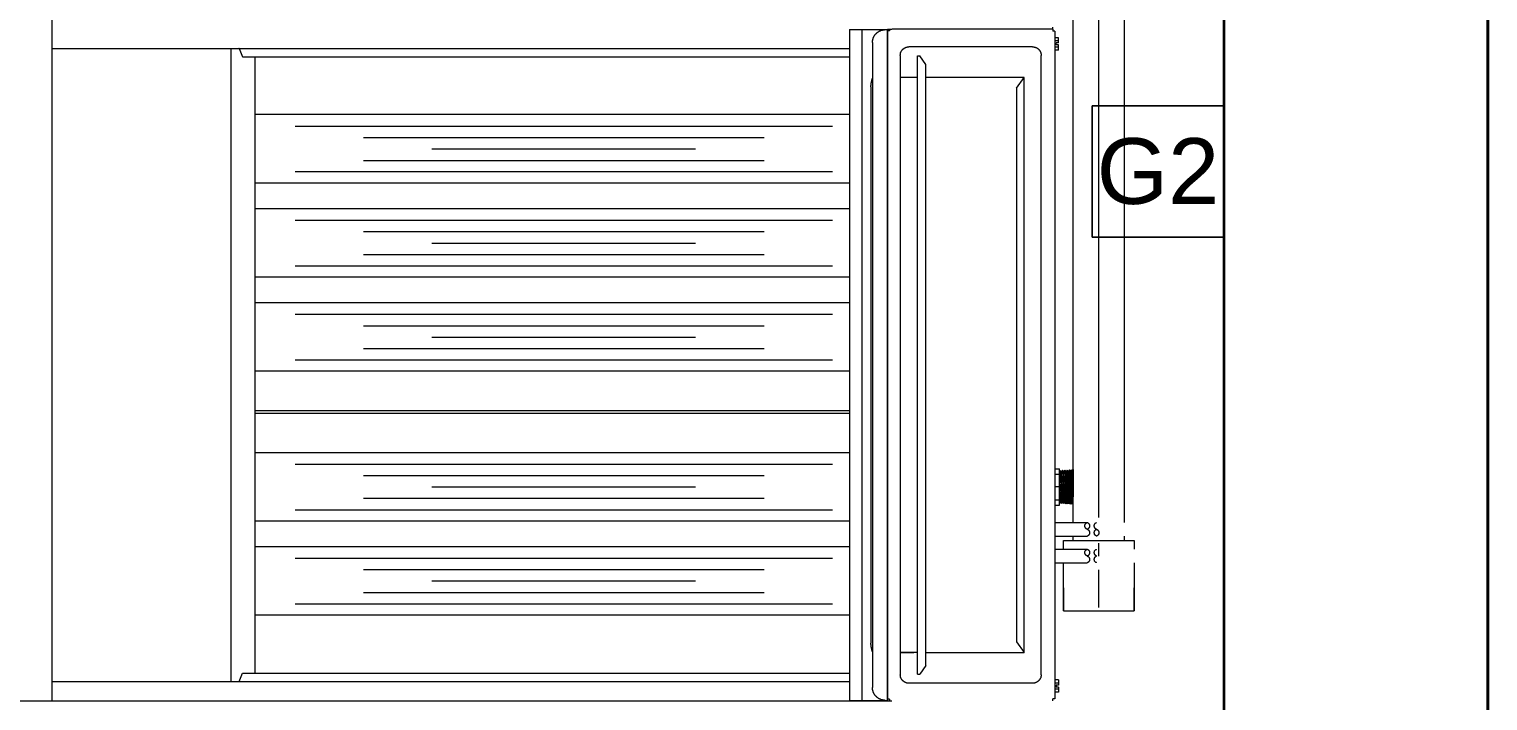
# Model space of a CAD drawing. Header units: millimetres. Extents: x -159872 to 386485, y -250577 to 158966.
# Drawn here: x 158740 to 159825, y 10336 to 10836 of the extents above; entities that cross this region are included whole.
import ezdxf

# ---------------------------------------------------------------- set-up
doc = ezdxf.new("R2010")
doc.units = ezdxf.units.MM
for name, color, linetype, lineweight in [('LDS-equipment-kitchen equipment', 3, 'Continuous', 13), ('LDS-struct-extg-walls', 1, 'Continuous', 40), ('LDS-struct-new-walls', 6, 'Continuous', 35)]:
    doc.layers.add(name, color=color, linetype=linetype, lineweight=lineweight)
doc.styles.add('Arial', font='Arial.ttf')

# ---------------------------------------------------------------- blocks, each defined once
blk = doc.blocks.new('Group-349')
at = {"layer": 'LDS-equipment-kitchen equipment'}
for points in [[(98083.7, 48292.3, 0), (98083.7, 46793.8, 0)], [(98881.3, 47977.3, 0), (98881.3, 46926.4, 0)], [(98862.3, 46930, 0), (98862.3, 47525.8, 0)], [(98843.2, 46926.4, 0), (98843.2, 47514.1, 0)], [(98676.9, 47292.9, 0), (98676.9, 46794.1, 0)], [(98676.9, 47292.9, 0), (98705.1, 47292.9, 0)], [(98686, 47292.9, 0), (98686, 46794.1, 0)], [(98694, 47283.3, 0), (98694, 47283.6, 0), (98694, 47283.8, 0), (98694, 47284, 0), (98694, 47284.3, 0), (98694, 47284.5, 0), (98694.1, 47284.7, 0), (98694.1, 47284.9, 0), (98694.2, 47285.2, 0), (98694.2, 47285.4, 0), (98694.3, 47285.6, 0), (98694.3, 47285.9, 0), (98694.4, 47286.1, 0), (98694.5, 47286.3, 0), (98694.5, 47286.5, 0), (98694.6, 47286.8, 0), (98694.7, 47287, 0), (98694.8, 47287.2, 0), (98694.9, 47287.4, 0), (98695, 47287.6, 0), (98695.1, 47287.8, 0), (98695.2, 47288, 0), (98695.3, 47288.2, 0), (98695.5, 47288.4, 0), (98695.6, 47288.6, 0), (98695.7, 47288.8, 0), (98695.8, 47289, 0), (98696, 47289.2, 0), (98696.1, 47289.4, 0), (98696.3, 47289.6, 0), (98696.4, 47289.7, 0), (98696.6, 47289.9, 0), (98696.8, 47290.1, 0), (98696.9, 47290.2, 0), (98697.1, 47290.4, 0), (98697.3, 47290.5, 0), (98697.5, 47290.7, 0), (98697.6, 47290.8, 0), (98697.8, 47291, 0), (98698, 47291.1, 0), (98698.2, 47291.3, 0), (98698.4, 47291.4, 0), (98698.6, 47291.5, 0), (98698.8, 47291.6, 0), (98699, 47291.7, 0), (98699.2, 47291.8, 0), (98699.4, 47291.9, 0), (98699.6, 47292, 0), (98699.9, 47292.1, 0), (98700.1, 47292.2, 0), (98700.3, 47292.3, 0), (98700.5, 47292.4, 0), (98700.7, 47292.5, 0), (98701, 47292.5, 0), (98701.2, 47292.6, 0), (98701.4, 47292.6, 0), (98701.7, 47292.7, 0), (98701.9, 47292.7, 0), (98702.1, 47292.8, 0), (98702.3, 47292.8, 0), (98702.6, 47292.8, 0), (98702.8, 47292.8, 0), (98703, 47292.9, 0), (98703.3, 47292.9, 0), (98703.5, 47292.9, 0)], [(98705.1, 47291.9, 0), (98705.1, 47293.3, 0)], [(98705.1, 47293.3, 0), (98708.4, 47293.3, 0)], [(98705.1, 47293.3, 0), (98708.4, 47293.3, 0)], [(98705.1, 47293.3, 0), (98708.4, 47293.3, 0)], [(98705.1, 47292.9, 0), (98705.1, 46794.1, 0)], [(98705.1, 46795.1, 0), (98705.1, 47291.9, 0)], [(98706.6, 47291.9, 0), (98705.1, 47291.9, 0)], [(98706.6, 47293.3, 0), (98706.6, 47291.9, 0)], [(98828.1, 47293.3, 0), (98708.5, 47293.3, 0)], [(98828.1, 47293.3, 0), (98708.5, 47293.3, 0)], [(98828.1, 47293.3, 0), (98708.5, 47293.3, 0)], [(98828.1, 47293.3, 0), (98708.5, 47293.3, 0)], [(98828.1, 47293.3, 0), (98708.5, 47293.3, 0)], [(98828.1, 47293.3, 0), (98828.1, 47294.8, 0)], [(98828.1, 47293.3, 0), (98828.1, 47291.7, 0)], [(98829.6, 47291.7, 0), (98828.1, 47291.7, 0)], [(98829.6, 47291.7, 0), (98829.6, 46795.3, 0)], [(98694, 47283.3, 0), (98694, 46803.7, 0)], [(98705.1, 47289.7, 0), (98705.1, 46797.3, 0)], [(98832.3, 47286.9, 0), (98829.6, 47286.9, 0)], [(98832.3, 47284.6, 0), (98829.6, 47284.6, 0)], [(98832.3, 47283.1, 0), (98830.6, 47283.1, 0)], [(98830.6, 47281.5, 0), (98830.6, 47283.1, 0)], [(98832.3, 47281.5, 0), (98830.6, 47281.5, 0)], [(98832.3, 47283.1, 0), (98832.3, 47286.9, 0)], [(98832.3, 47277.7, 0), (98832.3, 47281.5, 0)], [(98083.7, 47279, 0), (98676.9, 47279, 0)], [(98216.8, 47279, 0), (98216.8, 46808.1, 0)], [(98222.8, 47278.9, 0), (98222.7, 47279, 0)], [(98222.9, 47278.8, 0), (98222.8, 47278.9, 0), (98222.8, 47278.9, 0)], [(98222.9, 47278.8, 0), (98225.4, 47272.8, 0)], [(98225.5, 47272.7, 0), (98225.4, 47272.8, 0)], [(98225.7, 47272.6, 0), (98225.6, 47272.6, 0), (98225.5, 47272.7, 0)], [(98225.5, 47272.7, 0), (98225.5, 47272.7, 0)], [(98225.7, 47272.6, 0), (98676.9, 47272.6, 0)], [(98234.6, 47272.6, 0), (98234.6, 46814.4, 0)], [(98714.6, 47273.8, 0), (98714.6, 47273.9, 0), (98714.6, 47274.1, 0), (98714.6, 47274.2, 0), (98714.7, 47274.4, 0), (98714.7, 47274.5, 0), (98714.7, 47274.7, 0), (98714.7, 47274.8, 0), (98714.7, 47275, 0), (98714.8, 47275.2, 0), (98714.8, 47275.3, 0), (98714.9, 47275.5, 0), (98714.9, 47275.6, 0), (98714.9, 47275.8, 0), (98715, 47275.9, 0), (98715.1, 47276, 0), (98715.1, 47276.2, 0), (98715.2, 47276.3, 0), (98715.2, 47276.5, 0), (98715.3, 47276.6, 0), (98715.4, 47276.8, 0), (98715.5, 47276.9, 0), (98715.5, 47277, 0), (98715.6, 47277.2, 0), (98715.7, 47277.3, 0), (98715.8, 47277.4, 0), (98715.9, 47277.5, 0), (98716, 47277.7, 0), (98716.1, 47277.8, 0), (98716.2, 47277.9, 0), (98716.3, 47278, 0), (98716.4, 47278.1, 0), (98716.5, 47278.3, 0), (98716.6, 47278.4, 0), (98716.7, 47278.5, 0), (98716.8, 47278.6, 0), (98717, 47278.7, 0), (98717.1, 47278.8, 0), (98717.2, 47278.9, 0), (98717.3, 47279, 0), (98717.5, 47279, 0), (98717.6, 47279.1, 0), (98717.7, 47279.2, 0), (98717.9, 47279.3, 0), (98718, 47279.4, 0), (98718.1, 47279.4, 0), (98718.3, 47279.5, 0), (98718.4, 47279.6, 0), (98718.6, 47279.6, 0), (98718.7, 47279.7, 0), (98718.8, 47279.7, 0), (98719, 47279.8, 0), (98719.1, 47279.8, 0), (98719.3, 47279.9, 0), (98719.4, 47279.9, 0), (98719.6, 47280, 0), (98719.7, 47280, 0), (98719.9, 47280, 0), (98720.1, 47280.1, 0), (98720.2, 47280.1, 0), (98720.4, 47280.1, 0), (98720.5, 47280.1, 0), (98720.7, 47280.1, 0), (98720.8, 47280.1, 0), (98721, 47280.1, 0)], [(98714.6, 47273.8, 0), (98714.6, 46813.2, 0)], [(98813.1, 47280.1, 0), (98721, 47280.1, 0)], [(98727.4, 46813.6, 0), (98727.4, 47273.4, 0)], [(98727.4, 47273.4, 0), (98729.2, 47273.4, 0)], [(98733.7, 47267, 0), (98729.2, 47273.4, 0)], [(98813.1, 47280.1, 0), (98813.3, 47280.1, 0), (98813.4, 47280.1, 0), (98813.6, 47280.1, 0), (98813.8, 47280.1, 0), (98813.9, 47280.1, 0), (98814.1, 47280.1, 0), (98814.2, 47280, 0), (98814.4, 47280, 0), (98814.5, 47280, 0), (98814.7, 47279.9, 0), (98814.8, 47279.9, 0), (98815, 47279.8, 0), (98815.1, 47279.8, 0), (98815.3, 47279.7, 0), (98815.4, 47279.7, 0), (98815.6, 47279.6, 0), (98815.7, 47279.6, 0), (98815.9, 47279.5, 0), (98816, 47279.4, 0), (98816.1, 47279.4, 0), (98816.3, 47279.3, 0), (98816.4, 47279.2, 0), (98816.5, 47279.1, 0), (98816.7, 47279, 0), (98816.8, 47279, 0), (98816.9, 47278.9, 0), (98817, 47278.8, 0), (98817.2, 47278.7, 0), (98817.3, 47278.6, 0), (98817.4, 47278.5, 0), (98817.5, 47278.4, 0), (98817.6, 47278.3, 0), (98817.7, 47278.1, 0), (98817.8, 47278, 0), (98817.9, 47277.9, 0), (98818, 47277.8, 0), (98818.1, 47277.7, 0), (98818.2, 47277.5, 0), (98818.3, 47277.4, 0), (98818.4, 47277.3, 0), (98818.5, 47277.2, 0), (98818.6, 47277, 0), (98818.7, 47276.9, 0), (98818.7, 47276.8, 0), (98818.8, 47276.6, 0), (98818.9, 47276.5, 0), (98818.9, 47276.3, 0), (98819, 47276.2, 0), (98819.1, 47276, 0), (98819.1, 47275.9, 0), (98819.2, 47275.8, 0), (98819.2, 47275.6, 0), (98819.3, 47275.5, 0), (98819.3, 47275.3, 0), (98819.3, 47275.2, 0), (98819.4, 47275, 0), (98819.4, 47274.8, 0), (98819.4, 47274.7, 0), (98819.4, 47274.5, 0), (98819.5, 47274.4, 0), (98819.5, 47274.2, 0), (98819.5, 47274.1, 0), (98819.5, 47273.9, 0), (98819.5, 47273.8, 0)], [(98819.5, 46813.2, 0), (98819.5, 47273.8, 0)], [(98832.3, 47280, 0), (98829.6, 47280, 0)], [(98832.3, 47277.7, 0), (98829.6, 47277.7, 0)], [(98733.7, 46820, 0), (98733.7, 47267, 0)], [(98692.8, 47250.3, 0), (98692.8, 47250.4, 0), (98692.8, 47250.5, 0), (98692.8, 47250.6, 0), (98692.8, 47250.7, 0), (98692.8, 47250.8, 0), (98692.8, 47250.9, 0), (98692.8, 47251, 0), (98692.8, 47251.1, 0), (98692.8, 47251.2, 0), (98692.8, 47251.3, 0), (98692.9, 47251.4, 0), (98692.9, 47251.5, 0), (98692.9, 47251.6, 0), (98692.9, 47251.7, 0), (98692.9, 47251.8, 0), (98692.9, 47251.9, 0), (98692.9, 47252, 0), (98692.9, 47252.1, 0), (98693, 47252.2, 0), (98693, 47252.3, 0), (98693, 47252.4, 0), (98693, 47252.5, 0), (98693, 47252.6, 0), (98693, 47252.7, 0), (98693, 47252.8, 0), (98693.1, 47252.9, 0), (98693.1, 47253, 0), (98693.1, 47253.1, 0), (98693.1, 47253.2, 0), (98693.1, 47253.3, 0), (98693.1, 47253.4, 0), (98693.2, 47253.5, 0), (98693.2, 47253.6, 0), (98693.2, 47253.7, 0), (98693.2, 47253.8, 0), (98693.2, 47253.9, 0), (98693.3, 47254, 0), (98693.3, 47254.1, 0), (98693.3, 47254.2, 0), (98693.3, 47254.3, 0), (98693.4, 47254.4, 0), (98693.4, 47254.5, 0), (98693.4, 47254.6, 0), (98693.4, 47254.7, 0), (98693.4, 47254.8, 0), (98693.5, 47254.9, 0), (98693.5, 47255, 0), (98693.5, 47255.1, 0), (98693.5, 47255.2, 0), (98693.6, 47255.3, 0), (98693.6, 47255.4, 0), (98693.6, 47255.5, 0), (98693.6, 47255.6, 0), (98693.7, 47255.7, 0), (98693.7, 47255.8, 0), (98693.7, 47255.9, 0), (98693.8, 47256, 0), (98693.8, 47256.1, 0), (98693.8, 47256.2, 0), (98693.8, 47256.3, 0), (98693.9, 47256.4, 0), (98693.9, 47256.5, 0), (98693.9, 47256.6, 0), (98694, 47256.7, 0)], [(98692.8, 47250.3, 0), (98692.8, 46836.7, 0)], [(98727.4, 47257.4, 0), (98714.7, 47257.4, 0)], [(98806.8, 47257.4, 0), (98733.7, 47257.4, 0)], [(98801.2, 47249.5, 0), (98806.7, 47257.4, 0)], [(98801.2, 47249.5, 0), (98801.2, 46837.5, 0)], [(98806.8, 46829.6, 0), (98806.8, 47257.4, 0)], [(98676.9, 47229.7, 0), (98234.6, 47229.7, 0)], [(98264.5, 47221.2, 0), (98664.3, 47221.2, 0)], [(98315.4, 47212.7, 0), (98613.4, 47212.7, 0)], [(98315.4, 47195.7, 0), (98613.4, 47195.7, 0)], [(98366.3, 47204.2, 0), (98562.4, 47204.2, 0)], [(98264.5, 47187.3, 0), (98664.3, 47187.3, 0)], [(98676.9, 47178.8, 0), (98234.6, 47178.8, 0)], [(98676.9, 47159.7, 0), (98234.6, 47159.7, 0)], [(98264.5, 47151.2, 0), (98664.3, 47151.2, 0)], [(98315.4, 47142.7, 0), (98613.4, 47142.7, 0)], [(98366.3, 47134.2, 0), (98562.4, 47134.2, 0)], [(98315.4, 47125.7, 0), (98613.4, 47125.7, 0)], [(98676.9, 47108.8, 0), (98234.6, 47108.8, 0)], [(98264.5, 47117.3, 0), (98664.3, 47117.3, 0)], [(98676.9, 47089.7, 0), (98234.6, 47089.7, 0)], [(98264.5, 47081.2, 0), (98664.3, 47081.2, 0)], [(98315.4, 47072.7, 0), (98613.4, 47072.7, 0)], [(98366.3, 47064.2, 0), (98562.4, 47064.2, 0)], [(98315.4, 47055.7, 0), (98613.4, 47055.7, 0)], [(98264.5, 47047.3, 0), (98664.3, 47047.3, 0)], [(98676.9, 47038.8, 0), (98234.6, 47038.8, 0)], [(98676.9, 47009.3, 0), (98234.6, 47009.3, 0)], [(98234.6, 47007.8, 0), (98676.9, 47007.8, 0)], [(98676.9, 46978.3, 0), (98234.6, 46978.3, 0)], [(98264.5, 46969.8, 0), (98664.3, 46969.8, 0)], [(98829.6, 46966.3, 0), (98833.1, 46966.3, 0)], [(98833.1, 46939.3, 0), (98833.1, 46966.3, 0)], [(98843.2, 46965.7, 0), (98843.2, 46945.4, 0)], [(98315.4, 46961.4, 0), (98613.4, 46961.4, 0)], [(98829.6, 46962.4, 0), (98833.1, 46962.4, 0)], [(98833.6, 46965.1, 0), (98833.1, 46964.3, 0)], [(98833.8, 46941.7, 0), (98833.1, 46957.5, 0)], [(98834.6, 46964, 0), (98833.6, 46965.1, 0)], [(98833.6, 46965.1, 0), (98834.5, 46940.5, 0)], [(98835.3, 46965.2, 0), (98834.6, 46964, 0)], [(98835.5, 46941.6, 0), (98834.6, 46964, 0)], [(98836.3, 46964.1, 0), (98835.3, 46965.2, 0)], [(98835.3, 46965.2, 0), (98836.3, 46940.4, 0)], [(98837.1, 46965.3, 0), (98836.3, 46964.1, 0)], [(98837.2, 46941.5, 0), (98836.3, 46964.1, 0)], [(98838, 46964.2, 0), (98837.1, 46965.3, 0)], [(98837.1, 46965.3, 0), (98838, 46940.3, 0)], [(98838.8, 46965.4, 0), (98838, 46964.2, 0)], [(98838.9, 46941.4, 0), (98838, 46964.2, 0)], [(98839.7, 46964.3, 0), (98838.8, 46965.4, 0)], [(98839.7, 46940.2, 0), (98838.8, 46965.4, 0)], [(98840.5, 46965.5, 0), (98839.7, 46964.3, 0)], [(98840.6, 46941.3, 0), (98839.7, 46964.3, 0)], [(98841.4, 46964.4, 0), (98840.5, 46965.5, 0)], [(98841.4, 46940, 0), (98840.5, 46965.5, 0)], [(98841.4, 46964.4, 0), (98842.2, 46965.6, 0)], [(98842.3, 46941.2, 0), (98841.4, 46964.4, 0)], [(98842.2, 46965.6, 0), (98843.2, 46964.5, 0)], [(98843.1, 46940, 0), (98842.2, 46965.6, 0)], [(98315.4, 46944.4, 0), (98613.4, 46944.4, 0)], [(98366.3, 46952.9, 0), (98562.4, 46952.9, 0)], [(98833.1, 46952.8, 0), (98829.6, 46952.8, 0)], [(98264.5, 46935.9, 0), (98664.3, 46935.9, 0)], [(98829.6, 46943.3, 0), (98833.1, 46943.3, 0)], [(98829.6, 46939.3, 0), (98833.1, 46939.3, 0)], [(98833.8, 46941.7, 0), (98833.1, 46940.9, 0)], [(98834.5, 46940.5, 0), (98833.8, 46941.7, 0)], [(98835.5, 46941.6, 0), (98834.5, 46940.5, 0)], [(98836.3, 46940.4, 0), (98835.5, 46941.6, 0)], [(98837.2, 46941.5, 0), (98836.3, 46940.4, 0)], [(98838, 46940.3, 0), (98837.2, 46941.5, 0)], [(98838.9, 46941.4, 0), (98838, 46940.3, 0)], [(98839.7, 46940.2, 0), (98838.9, 46941.4, 0)], [(98840.6, 46941.3, 0), (98839.7, 46940.2, 0)], [(98841.4, 46940, 0), (98840.6, 46941.3, 0)], [(98842.3, 46941.2, 0), (98841.4, 46940, 0)], [(98842.3, 46941.2, 0), (98843.1, 46939.9, 0)], [(98843.1, 46939.9, 0), (98843.2, 46940, 0)], [(98676.9, 46927.4, 0), (98234.6, 46927.4, 0)], [(98829.6, 46926.4, 0), (98853.7, 46926.4, 0)], [(98853.7, 46921.3, 0), (98853.6, 46921.4, 0), (98853.5, 46921.4, 0), (98853.4, 46921.4, 0), (98853.3, 46921.5, 0), (98853.2, 46921.5, 0), (98853.2, 46921.6, 0), (98853.1, 46921.7, 0), (98853, 46921.7, 0), (98852.9, 46921.8, 0), (98852.8, 46921.8, 0), (98852.8, 46921.9, 0), (98852.7, 46922, 0), (98852.6, 46922.1, 0), (98852.6, 46922.1, 0), (98852.5, 46922.2, 0), (98852.4, 46922.3, 0), (98852.4, 46922.4, 0), (98852.3, 46922.5, 0), (98852.3, 46922.6, 0), (98852.2, 46922.7, 0), (98852.2, 46922.8, 0), (98852.1, 46922.9, 0), (98852.1, 46923, 0), (98852.1, 46923, 0), (98852, 46923.1, 0), (98852, 46923.2, 0), (98852, 46923.3, 0), (98852, 46923.4, 0), (98852, 46923.6, 0), (98852, 46923.7, 0), (98851.9, 46923.8, 0), (98851.9, 46923.9, 0), (98851.9, 46924, 0), (98852, 46924.1, 0), (98852, 46924.2, 0), (98852, 46924.3, 0), (98852, 46924.4, 0), (98852, 46924.5, 0), (98852, 46924.6, 0), (98852.1, 46924.7, 0), (98852.1, 46924.8, 0), (98852.1, 46924.9, 0), (98852.2, 46925, 0), (98852.2, 46925.1, 0), (98852.3, 46925.1, 0), (98852.3, 46925.2, 0), (98852.4, 46925.3, 0), (98852.4, 46925.4, 0), (98852.5, 46925.5, 0), (98852.6, 46925.6, 0), (98852.6, 46925.7, 0), (98852.7, 46925.7, 0), (98852.8, 46925.8, 0), (98852.8, 46925.9, 0), (98852.9, 46925.9, 0), (98853, 46926, 0), (98853.1, 46926.1, 0), (98853.2, 46926.1, 0), (98853.2, 46926.2, 0), (98853.3, 46926.2, 0), (98853.4, 46926.3, 0), (98853.5, 46926.3, 0), (98853.6, 46926.4, 0), (98853.7, 46926.4, 0)], [(98853.7, 46926.4, 0), (98853.8, 46926.4, 0), (98853.9, 46926.3, 0), (98854, 46926.3, 0), (98854.1, 46926.2, 0), (98854.2, 46926.2, 0), (98854.3, 46926.1, 0), (98854.3, 46926.1, 0), (98854.4, 46926, 0), (98854.5, 46925.9, 0), (98854.6, 46925.9, 0), (98854.7, 46925.8, 0), (98854.7, 46925.7, 0), (98854.8, 46925.7, 0), (98854.9, 46925.6, 0), (98854.9, 46925.5, 0), (98855, 46925.4, 0), (98855, 46925.3, 0), (98855.1, 46925.2, 0), (98855.1, 46925.1, 0), (98855.2, 46925.1, 0), (98855.2, 46925, 0), (98855.3, 46924.9, 0), (98855.3, 46924.8, 0), (98855.3, 46924.7, 0), (98855.4, 46924.6, 0), (98855.4, 46924.5, 0), (98855.4, 46924.4, 0), (98855.4, 46924.3, 0), (98855.5, 46924.2, 0), (98855.5, 46924.1, 0), (98855.5, 46924, 0), (98855.5, 46923.9, 0), (98855.5, 46923.8, 0), (98855.5, 46923.7, 0), (98855.5, 46923.6, 0), (98855.4, 46923.4, 0), (98855.4, 46923.3, 0), (98855.4, 46923.2, 0), (98855.4, 46923.1, 0), (98855.3, 46923, 0), (98855.3, 46923, 0), (98855.3, 46922.9, 0), (98855.2, 46922.8, 0), (98855.2, 46922.7, 0), (98855.1, 46922.6, 0), (98855.1, 46922.5, 0), (98855, 46922.4, 0), (98855, 46922.3, 0), (98854.9, 46922.2, 0), (98854.9, 46922.1, 0), (98854.8, 46922.1, 0), (98854.7, 46922, 0), (98854.7, 46921.9, 0), (98854.6, 46921.8, 0), (98854.5, 46921.8, 0), (98854.4, 46921.7, 0), (98854.3, 46921.7, 0), (98854.3, 46921.6, 0), (98854.2, 46921.5, 0), (98854.1, 46921.5, 0), (98854, 46921.4, 0), (98853.9, 46921.4, 0), (98853.8, 46921.4, 0), (98853.7, 46921.3, 0)], [(98860.7, 46921.3, 0), (98860.6, 46921.4, 0), (98860.5, 46921.4, 0), (98860.4, 46921.4, 0), (98860.3, 46921.5, 0), (98860.2, 46921.5, 0), (98860.1, 46921.6, 0), (98860, 46921.7, 0), (98859.9, 46921.7, 0), (98859.9, 46921.8, 0), (98859.8, 46921.8, 0), (98859.7, 46921.9, 0), (98859.6, 46922, 0), (98859.6, 46922.1, 0), (98859.5, 46922.1, 0), (98859.4, 46922.2, 0), (98859.4, 46922.3, 0), (98859.3, 46922.4, 0), (98859.3, 46922.5, 0), (98859.2, 46922.6, 0), (98859.2, 46922.7, 0), (98859.1, 46922.8, 0), (98859.1, 46922.8, 0), (98859.1, 46922.9, 0), (98859, 46923, 0), (98859, 46923.1, 0), (98859, 46923.2, 0), (98859, 46923.3, 0), (98858.9, 46923.4, 0), (98858.9, 46923.5, 0), (98858.9, 46923.6, 0), (98858.9, 46923.7, 0), (98858.9, 46923.8, 0), (98858.9, 46924, 0), (98858.9, 46924.1, 0), (98858.9, 46924.2, 0), (98858.9, 46924.3, 0), (98859, 46924.4, 0), (98859, 46924.5, 0), (98859, 46924.6, 0), (98859, 46924.7, 0), (98859.1, 46924.8, 0), (98859.1, 46924.8, 0), (98859.1, 46924.9, 0), (98859.2, 46925, 0), (98859.2, 46925.1, 0), (98859.3, 46925.2, 0), (98859.3, 46925.3, 0), (98859.4, 46925.4, 0), (98859.4, 46925.5, 0), (98859.5, 46925.6, 0), (98859.6, 46925.6, 0), (98859.6, 46925.7, 0), (98859.7, 46925.8, 0), (98859.8, 46925.9, 0), (98859.9, 46925.9, 0), (98859.9, 46926, 0), (98860, 46926, 0), (98860.1, 46926.1, 0), (98860.2, 46926.2, 0), (98860.3, 46926.2, 0), (98860.4, 46926.3, 0), (98860.5, 46926.3, 0), (98860.6, 46926.3, 0), (98860.7, 46926.4, 0)], [(98829.6, 46916.2, 0), (98853.7, 46916.2, 0)], [(98836, 46913.1, 0), (98888.5, 46913.1, 0)], [(98836, 46906.5, 0), (98836, 46913.1, 0)], [(98843.2, 46913.1, 0), (98843.2, 46916.2, 0)], [(98853.7, 46921.3, 0), (98853.8, 46921.3, 0), (98853.9, 46921.2, 0), (98854, 46921.2, 0), (98854.1, 46921.1, 0), (98854.2, 46921.1, 0), (98854.3, 46921, 0), (98854.3, 46921, 0), (98854.4, 46920.9, 0), (98854.5, 46920.8, 0), (98854.6, 46920.8, 0), (98854.7, 46920.7, 0), (98854.7, 46920.6, 0), (98854.8, 46920.6, 0), (98854.9, 46920.5, 0), (98854.9, 46920.4, 0), (98855, 46920.3, 0), (98855, 46920.2, 0), (98855.1, 46920.1, 0), (98855.1, 46920.1, 0), (98855.2, 46920, 0), (98855.2, 46919.9, 0), (98855.3, 46919.8, 0), (98855.3, 46919.7, 0), (98855.3, 46919.6, 0), (98855.4, 46919.5, 0), (98855.4, 46919.4, 0), (98855.4, 46919.3, 0), (98855.4, 46919.2, 0), (98855.5, 46919.1, 0), (98855.5, 46919, 0), (98855.5, 46918.9, 0), (98855.5, 46918.8, 0), (98855.5, 46918.7, 0), (98855.5, 46918.6, 0), (98855.5, 46918.5, 0), (98855.4, 46918.4, 0), (98855.4, 46918.3, 0), (98855.4, 46918.2, 0), (98855.4, 46918.1, 0), (98855.3, 46918, 0), (98855.3, 46917.9, 0), (98855.3, 46917.8, 0), (98855.2, 46917.7, 0), (98855.2, 46917.6, 0), (98855.1, 46917.5, 0), (98855.1, 46917.4, 0), (98855, 46917.3, 0), (98855, 46917.2, 0), (98854.9, 46917.1, 0), (98854.9, 46917.1, 0), (98854.8, 46917, 0), (98854.7, 46916.9, 0), (98854.7, 46916.8, 0), (98854.6, 46916.8, 0), (98854.5, 46916.7, 0), (98854.4, 46916.6, 0), (98854.3, 46916.6, 0), (98854.3, 46916.5, 0), (98854.2, 46916.4, 0), (98854.1, 46916.4, 0), (98854, 46916.3, 0), (98853.9, 46916.3, 0), (98853.8, 46916.3, 0), (98853.7, 46916.2, 0)], [(98860.7, 46916.2, 0), (98860.6, 46916.3, 0), (98860.5, 46916.3, 0), (98860.4, 46916.4, 0), (98860.3, 46916.4, 0), (98860.2, 46916.5, 0), (98860.1, 46916.5, 0), (98860, 46916.6, 0), (98859.9, 46916.6, 0), (98859.9, 46916.7, 0), (98859.8, 46916.8, 0), (98859.7, 46916.8, 0), (98859.6, 46916.9, 0), (98859.6, 46917, 0), (98859.5, 46917.1, 0), (98859.4, 46917.2, 0), (98859.4, 46917.2, 0), (98859.3, 46917.3, 0), (98859.3, 46917.4, 0), (98859.2, 46917.5, 0), (98859.2, 46917.6, 0), (98859.1, 46917.7, 0), (98859.1, 46917.8, 0), (98859.1, 46917.9, 0), (98859, 46918, 0), (98859, 46918.1, 0), (98859, 46918.2, 0), (98859, 46918.3, 0), (98858.9, 46918.4, 0), (98858.9, 46918.5, 0), (98858.9, 46918.6, 0), (98858.9, 46918.7, 0), (98858.9, 46918.8, 0), (98858.9, 46918.9, 0), (98858.9, 46919, 0), (98858.9, 46919.1, 0), (98858.9, 46919.2, 0), (98859, 46919.3, 0), (98859, 46919.4, 0), (98859, 46919.5, 0), (98859, 46919.6, 0), (98859.1, 46919.7, 0), (98859.1, 46919.8, 0), (98859.1, 46919.9, 0), (98859.2, 46920, 0), (98859.2, 46920.1, 0), (98859.3, 46920.1, 0), (98859.3, 46920.2, 0), (98859.4, 46920.3, 0), (98859.4, 46920.4, 0), (98859.5, 46920.5, 0), (98859.6, 46920.6, 0), (98859.6, 46920.6, 0), (98859.7, 46920.7, 0), (98859.8, 46920.8, 0), (98859.9, 46920.8, 0), (98859.9, 46920.9, 0), (98860, 46921, 0), (98860.1, 46921, 0), (98860.2, 46921.1, 0), (98860.3, 46921.1, 0), (98860.4, 46921.2, 0), (98860.5, 46921.2, 0), (98860.6, 46921.3, 0), (98860.7, 46921.3, 0)], [(98860.7, 46921.3, 0), (98860.8, 46921.3, 0), (98860.8, 46921.2, 0), (98860.9, 46921.2, 0), (98861, 46921.1, 0), (98861.1, 46921.1, 0), (98861.2, 46921, 0), (98861.3, 46921, 0), (98861.4, 46920.9, 0), (98861.4, 46920.8, 0), (98861.5, 46920.8, 0), (98861.6, 46920.7, 0), (98861.7, 46920.6, 0), (98861.7, 46920.6, 0), (98861.8, 46920.5, 0), (98861.9, 46920.4, 0), (98861.9, 46920.3, 0), (98862, 46920.2, 0), (98862, 46920.1, 0), (98862.1, 46920.1, 0), (98862.1, 46920, 0), (98862.2, 46919.9, 0), (98862.2, 46919.8, 0), (98862.3, 46919.7, 0), (98862.3, 46919.6, 0), (98862.3, 46919.5, 0), (98862.3, 46919.4, 0), (98862.4, 46919.3, 0), (98862.4, 46919.2, 0), (98862.4, 46919.1, 0), (98862.4, 46919, 0), (98862.4, 46918.9, 0), (98862.4, 46918.8, 0), (98862.4, 46918.7, 0), (98862.4, 46918.6, 0), (98862.4, 46918.5, 0), (98862.4, 46918.4, 0), (98862.4, 46918.3, 0), (98862.3, 46918.2, 0), (98862.3, 46918.1, 0), (98862.3, 46918, 0), (98862.3, 46917.9, 0), (98862.2, 46917.8, 0), (98862.2, 46917.7, 0), (98862.1, 46917.6, 0), (98862.1, 46917.5, 0), (98862, 46917.4, 0), (98862, 46917.3, 0), (98861.9, 46917.2, 0), (98861.9, 46917.2, 0), (98861.8, 46917.1, 0), (98861.7, 46917, 0), (98861.7, 46916.9, 0), (98861.6, 46916.8, 0), (98861.5, 46916.8, 0), (98861.4, 46916.7, 0), (98861.4, 46916.6, 0), (98861.3, 46916.6, 0), (98861.2, 46916.5, 0), (98861.1, 46916.5, 0), (98861, 46916.4, 0), (98860.9, 46916.4, 0), (98860.8, 46916.3, 0), (98860.8, 46916.3, 0), (98860.7, 46916.2, 0)], [(98881.3, 46916.2, 0), (98881.3, 46913.1, 0)], [(98888.5, 46913.1, 0), (98888.5, 46906.5, 0)], [(98676.9, 46908.3, 0), (98234.6, 46908.3, 0)], [(98829.6, 46906.5, 0), (98853.7, 46906.5, 0)], [(98853.7, 46901.4, 0), (98853.6, 46901.5, 0), (98853.5, 46901.5, 0), (98853.4, 46901.6, 0), (98853.3, 46901.6, 0), (98853.2, 46901.7, 0), (98853.2, 46901.7, 0), (98853.1, 46901.8, 0), (98853, 46901.8, 0), (98852.9, 46901.9, 0), (98852.8, 46902, 0), (98852.8, 46902, 0), (98852.7, 46902.1, 0), (98852.6, 46902.2, 0), (98852.6, 46902.3, 0), (98852.5, 46902.4, 0), (98852.4, 46902.4, 0), (98852.4, 46902.5, 0), (98852.3, 46902.6, 0), (98852.3, 46902.7, 0), (98852.2, 46902.8, 0), (98852.2, 46902.9, 0), (98852.1, 46903, 0), (98852.1, 46903.1, 0), (98852.1, 46903.2, 0), (98852, 46903.3, 0), (98852, 46903.4, 0), (98852, 46903.5, 0), (98852, 46903.6, 0), (98852, 46903.7, 0), (98852, 46903.8, 0), (98851.9, 46903.9, 0), (98851.9, 46904, 0), (98851.9, 46904.1, 0), (98852, 46904.2, 0), (98852, 46904.3, 0), (98852, 46904.4, 0), (98852, 46904.5, 0), (98852, 46904.6, 0), (98852, 46904.7, 0), (98852.1, 46904.8, 0), (98852.1, 46904.9, 0), (98852.1, 46905, 0), (98852.2, 46905.1, 0), (98852.2, 46905.2, 0), (98852.3, 46905.3, 0), (98852.3, 46905.4, 0), (98852.4, 46905.5, 0), (98852.4, 46905.5, 0), (98852.5, 46905.6, 0), (98852.6, 46905.7, 0), (98852.6, 46905.8, 0), (98852.7, 46905.9, 0), (98852.8, 46905.9, 0), (98852.8, 46906, 0), (98852.9, 46906.1, 0), (98853, 46906.1, 0), (98853.1, 46906.2, 0), (98853.2, 46906.3, 0), (98853.2, 46906.3, 0), (98853.3, 46906.4, 0), (98853.4, 46906.4, 0), (98853.5, 46906.5, 0), (98853.6, 46906.5, 0), (98853.7, 46906.5, 0)], [(98853.7, 46906.5, 0), (98853.8, 46906.5, 0), (98853.9, 46906.5, 0), (98854, 46906.4, 0), (98854.1, 46906.4, 0), (98854.2, 46906.3, 0), (98854.3, 46906.3, 0), (98854.3, 46906.2, 0), (98854.4, 46906.1, 0), (98854.5, 46906.1, 0), (98854.6, 46906, 0), (98854.7, 46905.9, 0), (98854.7, 46905.9, 0), (98854.8, 46905.8, 0), (98854.9, 46905.7, 0), (98854.9, 46905.6, 0), (98855, 46905.5, 0), (98855, 46905.5, 0), (98855.1, 46905.4, 0), (98855.1, 46905.3, 0), (98855.2, 46905.2, 0), (98855.2, 46905.1, 0), (98855.3, 46905, 0), (98855.3, 46904.9, 0), (98855.3, 46904.8, 0), (98855.4, 46904.7, 0), (98855.4, 46904.6, 0), (98855.4, 46904.5, 0), (98855.4, 46904.4, 0), (98855.5, 46904.3, 0), (98855.5, 46904.2, 0), (98855.5, 46904.1, 0), (98855.5, 46904, 0), (98855.5, 46903.9, 0), (98855.5, 46903.8, 0), (98855.5, 46903.7, 0), (98855.4, 46903.6, 0), (98855.4, 46903.5, 0), (98855.4, 46903.4, 0), (98855.4, 46903.3, 0), (98855.3, 46903.2, 0), (98855.3, 46903.1, 0), (98855.3, 46903, 0), (98855.2, 46902.9, 0), (98855.2, 46902.8, 0), (98855.1, 46902.7, 0), (98855.1, 46902.6, 0), (98855, 46902.5, 0), (98855, 46902.4, 0), (98854.9, 46902.4, 0), (98854.9, 46902.3, 0), (98854.8, 46902.2, 0), (98854.7, 46902.1, 0), (98854.7, 46902, 0), (98854.6, 46902, 0), (98854.5, 46901.9, 0), (98854.4, 46901.8, 0), (98854.3, 46901.8, 0), (98854.3, 46901.7, 0), (98854.2, 46901.7, 0), (98854.1, 46901.6, 0), (98854, 46901.6, 0), (98853.9, 46901.5, 0), (98853.8, 46901.5, 0), (98853.7, 46901.4, 0)], [(98853.7, 46901.4, 0), (98853.8, 46901.4, 0), (98853.9, 46901.4, 0), (98854, 46901.3, 0), (98854.1, 46901.3, 0), (98854.2, 46901.2, 0), (98854.3, 46901.2, 0), (98854.3, 46901.1, 0), (98854.4, 46901, 0), (98854.5, 46901, 0), (98854.6, 46900.9, 0), (98854.7, 46900.8, 0), (98854.7, 46900.8, 0), (98854.8, 46900.7, 0), (98854.9, 46900.6, 0), (98854.9, 46900.5, 0), (98855, 46900.4, 0), (98855, 46900.4, 0), (98855.1, 46900.3, 0), (98855.1, 46900.2, 0), (98855.2, 46900.1, 0), (98855.2, 46900, 0), (98855.3, 46899.9, 0), (98855.3, 46899.8, 0), (98855.3, 46899.7, 0), (98855.4, 46899.6, 0), (98855.4, 46899.5, 0), (98855.4, 46899.4, 0), (98855.4, 46899.3, 0), (98855.5, 46899.2, 0), (98855.5, 46899.1, 0), (98855.5, 46899, 0), (98855.5, 46898.9, 0), (98855.5, 46898.8, 0), (98855.5, 46898.7, 0), (98855.5, 46898.6, 0), (98855.4, 46898.5, 0), (98855.4, 46898.4, 0), (98855.4, 46898.3, 0), (98855.4, 46898.2, 0), (98855.3, 46898.1, 0), (98855.3, 46898, 0), (98855.3, 46897.9, 0), (98855.2, 46897.8, 0), (98855.2, 46897.7, 0), (98855.1, 46897.6, 0), (98855.1, 46897.5, 0), (98855, 46897.4, 0), (98855, 46897.4, 0), (98854.9, 46897.3, 0), (98854.9, 46897.2, 0), (98854.8, 46897.1, 0), (98854.7, 46897, 0), (98854.7, 46897, 0), (98854.6, 46896.9, 0), (98854.5, 46896.8, 0), (98854.4, 46896.8, 0), (98854.3, 46896.7, 0), (98854.3, 46896.6, 0), (98854.2, 46896.6, 0), (98854.1, 46896.5, 0), (98854, 46896.5, 0), (98853.9, 46896.4, 0), (98853.8, 46896.4, 0), (98853.7, 46896.4, 0)], [(98860.7, 46901.4, 0), (98860.6, 46901.5, 0), (98860.5, 46901.5, 0), (98860.4, 46901.6, 0), (98860.3, 46901.6, 0), (98860.2, 46901.7, 0), (98860.1, 46901.7, 0), (98860, 46901.8, 0), (98859.9, 46901.8, 0), (98859.9, 46901.9, 0), (98859.8, 46902, 0), (98859.7, 46902, 0), (98859.6, 46902.1, 0), (98859.6, 46902.2, 0), (98859.5, 46902.3, 0), (98859.4, 46902.4, 0), (98859.4, 46902.4, 0), (98859.3, 46902.5, 0), (98859.3, 46902.6, 0), (98859.2, 46902.7, 0), (98859.2, 46902.8, 0), (98859.1, 46902.9, 0), (98859.1, 46903, 0), (98859.1, 46903.1, 0), (98859, 46903.2, 0), (98859, 46903.3, 0), (98859, 46903.4, 0), (98859, 46903.5, 0), (98858.9, 46903.6, 0), (98858.9, 46903.7, 0), (98858.9, 46903.8, 0), (98858.9, 46903.9, 0), (98858.9, 46904, 0), (98858.9, 46904.1, 0), (98858.9, 46904.2, 0), (98858.9, 46904.3, 0), (98858.9, 46904.4, 0), (98859, 46904.5, 0), (98859, 46904.6, 0), (98859, 46904.7, 0), (98859, 46904.8, 0), (98859.1, 46904.9, 0), (98859.1, 46905, 0), (98859.1, 46905.1, 0), (98859.2, 46905.2, 0), (98859.2, 46905.3, 0), (98859.3, 46905.3, 0), (98859.3, 46905.4, 0), (98859.4, 46905.5, 0), (98859.4, 46905.6, 0), (98859.5, 46905.7, 0), (98859.6, 46905.8, 0), (98859.6, 46905.8, 0), (98859.7, 46905.9, 0), (98859.8, 46906, 0), (98859.9, 46906.1, 0), (98859.9, 46906.1, 0), (98860, 46906.2, 0), (98860.1, 46906.2, 0), (98860.2, 46906.3, 0), (98860.3, 46906.3, 0), (98860.4, 46906.4, 0), (98860.5, 46906.4, 0), (98860.6, 46906.5, 0), (98860.7, 46906.5, 0)], [(98860.7, 46896.4, 0), (98860.6, 46896.4, 0), (98860.5, 46896.5, 0), (98860.4, 46896.5, 0), (98860.3, 46896.5, 0), (98860.2, 46896.6, 0), (98860.1, 46896.7, 0), (98860, 46896.7, 0), (98859.9, 46896.8, 0), (98859.9, 46896.8, 0), (98859.8, 46896.9, 0), (98859.7, 46897, 0), (98859.6, 46897.1, 0), (98859.6, 46897.1, 0), (98859.5, 46897.2, 0), (98859.4, 46897.3, 0), (98859.4, 46897.4, 0), (98859.3, 46897.5, 0), (98859.3, 46897.5, 0), (98859.2, 46897.6, 0), (98859.2, 46897.7, 0), (98859.1, 46897.8, 0), (98859.1, 46897.9, 0), (98859.1, 46898, 0), (98859, 46898.1, 0), (98859, 46898.2, 0), (98859, 46898.3, 0), (98859, 46898.4, 0), (98858.9, 46898.5, 0), (98858.9, 46898.6, 0), (98858.9, 46898.7, 0), (98858.9, 46898.8, 0), (98858.9, 46898.9, 0), (98858.9, 46899, 0), (98858.9, 46899.1, 0), (98858.9, 46899.2, 0), (98858.9, 46899.3, 0), (98859, 46899.4, 0), (98859, 46899.5, 0), (98859, 46899.6, 0), (98859, 46899.7, 0), (98859.1, 46899.8, 0), (98859.1, 46899.9, 0), (98859.1, 46900, 0), (98859.2, 46900.1, 0), (98859.2, 46900.2, 0), (98859.3, 46900.3, 0), (98859.3, 46900.4, 0), (98859.4, 46900.5, 0), (98859.4, 46900.5, 0), (98859.5, 46900.6, 0), (98859.6, 46900.7, 0), (98859.6, 46900.8, 0), (98859.7, 46900.8, 0), (98859.8, 46900.9, 0), (98859.9, 46901, 0), (98859.9, 46901, 0), (98860, 46901.1, 0), (98860.1, 46901.2, 0), (98860.2, 46901.2, 0), (98860.3, 46901.3, 0), (98860.4, 46901.3, 0), (98860.5, 46901.4, 0), (98860.6, 46901.4, 0), (98860.7, 46901.4, 0)], [(98862.3, 46901.4, 0), (98862.3, 46911.1, 0)], [(98264.5, 46899.8, 0), (98664.3, 46899.8, 0)], [(98315.4, 46891.4, 0), (98613.4, 46891.4, 0)], [(98829.6, 46896.4, 0), (98853.7, 46896.4, 0)], [(98836, 46877.8, 0), (98836, 46896.4, 0)], [(98862.3, 46863.2, 0), (98862.3, 46891.2, 0)], [(98888.5, 46896.4, 0), (98888.5, 46877.8, 0)], [(98366.3, 46882.9, 0), (98562.4, 46882.9, 0)], [(98315.4, 46874.4, 0), (98613.4, 46874.4, 0)], [(98836, 46860.6, 0), (98836, 46877.8, 0)], [(98836, 46877.8, 0), (98836, 46860.6, 0)], [(98888.5, 46877.8, 0), (98888.5, 46860.6, 0)], [(98888.5, 46860.6, 0), (98888.5, 46877.8, 0)], [(98676.9, 46857.4, 0), (98234.6, 46857.4, 0)], [(98264.5, 46865.9, 0), (98664.3, 46865.9, 0)], [(98836, 46860.6, 0), (98888.5, 46860.6, 0)], [(98694, 46830.3, 0), (98693.9, 46830.4, 0), (98693.9, 46830.5, 0), (98693.9, 46830.6, 0), (98693.8, 46830.7, 0), (98693.8, 46830.8, 0), (98693.8, 46830.9, 0), (98693.8, 46831, 0), (98693.7, 46831.1, 0), (98693.7, 46831.2, 0), (98693.7, 46831.3, 0), (98693.6, 46831.4, 0), (98693.6, 46831.5, 0), (98693.6, 46831.6, 0), (98693.6, 46831.7, 0), (98693.5, 46831.8, 0), (98693.5, 46831.9, 0), (98693.5, 46832, 0), (98693.5, 46832.1, 0), (98693.4, 46832.2, 0), (98693.4, 46832.3, 0), (98693.4, 46832.4, 0), (98693.4, 46832.5, 0), (98693.4, 46832.6, 0), (98693.3, 46832.7, 0), (98693.3, 46832.8, 0), (98693.3, 46832.9, 0), (98693.3, 46833, 0), (98693.2, 46833.1, 0), (98693.2, 46833.2, 0), (98693.2, 46833.3, 0), (98693.2, 46833.4, 0), (98693.2, 46833.5, 0), (98693.1, 46833.6, 0), (98693.1, 46833.7, 0), (98693.1, 46833.8, 0), (98693.1, 46833.9, 0), (98693.1, 46834, 0), (98693.1, 46834.1, 0), (98693, 46834.2, 0), (98693, 46834.3, 0), (98693, 46834.4, 0), (98693, 46834.5, 0), (98693, 46834.6, 0), (98693, 46834.7, 0), (98693, 46834.8, 0), (98692.9, 46834.9, 0), (98692.9, 46835, 0), (98692.9, 46835.1, 0), (98692.9, 46835.2, 0), (98692.9, 46835.3, 0), (98692.9, 46835.4, 0), (98692.9, 46835.5, 0), (98692.9, 46835.6, 0), (98692.8, 46835.7, 0), (98692.8, 46835.8, 0), (98692.8, 46835.9, 0), (98692.8, 46836, 0), (98692.8, 46836.1, 0), (98692.8, 46836.2, 0), (98692.8, 46836.3, 0), (98692.8, 46836.4, 0), (98692.8, 46836.5, 0), (98692.8, 46836.6, 0), (98692.8, 46836.7, 0)], [(98801.2, 46837.5, 0), (98806.7, 46829.6, 0)], [(98727.4, 46829.6, 0), (98714.7, 46829.6, 0)], [(98724.7, 46829.5, 0), (98714.7, 46829.5, 0)], [(98733.7, 46829.6, 0), (98806.8, 46829.6, 0)], [(98222.9, 46808.2, 0), (98225.4, 46814.2, 0)], [(98225.4, 46814.2, 0), (98225.5, 46814.3, 0), (98225.5, 46814.4, 0)], [(98225.5, 46814.4, 0), (98225.6, 46814.4, 0)], [(98225.6, 46814.4, 0), (98676.9, 46814.4, 0)], [(98225.6, 46814.4, 0), (98225.7, 46814.4, 0)], [(98733.7, 46820, 0), (98729.2, 46813.6, 0)], [(98083.7, 46808, 0), (98676.9, 46808, 0)], [(98222.7, 46808.1, 0), (98222.8, 46808.1, 0), (98222.8, 46808.1, 0), (98222.9, 46808.2, 0)], [(98703.5, 46794.1, 0), (98703.3, 46794.1, 0), (98703, 46794.1, 0), (98702.8, 46794.2, 0), (98702.6, 46794.2, 0), (98702.3, 46794.2, 0), (98702.1, 46794.2, 0), (98701.9, 46794.3, 0), (98701.7, 46794.3, 0), (98701.4, 46794.4, 0), (98701.2, 46794.4, 0), (98701, 46794.5, 0), (98700.7, 46794.5, 0), (98700.5, 46794.6, 0), (98700.3, 46794.7, 0), (98700.1, 46794.8, 0), (98699.9, 46794.9, 0), (98699.6, 46795, 0), (98699.4, 46795, 0), (98699.2, 46795.2, 0), (98699, 46795.3, 0), (98698.8, 46795.4, 0), (98698.6, 46795.5, 0), (98698.4, 46795.6, 0), (98698.2, 46795.7, 0), (98698, 46795.9, 0), (98697.8, 46796, 0), (98697.6, 46796.2, 0), (98697.5, 46796.3, 0), (98697.3, 46796.5, 0), (98697.1, 46796.6, 0), (98696.9, 46796.8, 0), (98696.8, 46796.9, 0), (98696.6, 46797.1, 0), (98696.4, 46797.3, 0), (98696.3, 46797.4, 0), (98696.1, 46797.6, 0), (98696, 46797.8, 0), (98695.8, 46798, 0), (98695.7, 46798.2, 0), (98695.6, 46798.4, 0), (98695.5, 46798.6, 0), (98695.3, 46798.8, 0), (98695.2, 46799, 0), (98695.1, 46799.2, 0), (98695, 46799.4, 0), (98694.9, 46799.6, 0), (98694.8, 46799.8, 0), (98694.7, 46800, 0), (98694.6, 46800.2, 0), (98694.5, 46800.5, 0), (98694.5, 46800.7, 0), (98694.4, 46800.9, 0), (98694.3, 46801.1, 0), (98694.3, 46801.4, 0), (98694.2, 46801.6, 0), (98694.2, 46801.8, 0), (98694.1, 46802, 0), (98694.1, 46802.3, 0), (98694, 46802.5, 0), (98694, 46802.7, 0), (98694, 46803, 0), (98694, 46803.2, 0), (98694, 46803.4, 0), (98694, 46803.7, 0)], [(98721, 46806.9, 0), (98720.8, 46806.9, 0), (98720.7, 46806.9, 0), (98720.5, 46806.9, 0), (98720.4, 46806.9, 0), (98720.2, 46806.9, 0), (98720.1, 46806.9, 0), (98719.9, 46807, 0), (98719.7, 46807, 0), (98719.6, 46807, 0), (98719.4, 46807.1, 0), (98719.3, 46807.1, 0), (98719.1, 46807.1, 0), (98719, 46807.2, 0), (98718.8, 46807.2, 0), (98718.7, 46807.3, 0), (98718.6, 46807.4, 0), (98718.4, 46807.4, 0), (98718.3, 46807.5, 0), (98718.1, 46807.6, 0), (98718, 46807.6, 0), (98717.9, 46807.7, 0), (98717.7, 46807.8, 0), (98717.6, 46807.9, 0), (98717.5, 46807.9, 0), (98717.3, 46808, 0), (98717.2, 46808.1, 0), (98717.1, 46808.2, 0), (98717, 46808.3, 0), (98716.8, 46808.4, 0), (98716.7, 46808.5, 0), (98716.6, 46808.6, 0), (98716.5, 46808.7, 0), (98716.4, 46808.8, 0), (98716.3, 46809, 0), (98716.2, 46809.1, 0), (98716.1, 46809.2, 0), (98716, 46809.3, 0), (98715.9, 46809.4, 0), (98715.8, 46809.6, 0), (98715.7, 46809.7, 0), (98715.6, 46809.8, 0), (98715.5, 46810, 0), (98715.5, 46810.1, 0), (98715.4, 46810.2, 0), (98715.3, 46810.4, 0), (98715.2, 46810.5, 0), (98715.2, 46810.7, 0), (98715.1, 46810.8, 0), (98715.1, 46810.9, 0), (98715, 46811.1, 0), (98714.9, 46811.2, 0), (98714.9, 46811.4, 0), (98714.9, 46811.5, 0), (98714.8, 46811.7, 0), (98714.8, 46811.8, 0), (98714.7, 46812, 0), (98714.7, 46812.1, 0), (98714.7, 46812.3, 0), (98714.7, 46812.5, 0), (98714.7, 46812.6, 0), (98714.6, 46812.8, 0), (98714.6, 46812.9, 0), (98714.6, 46813.1, 0), (98714.6, 46813.2, 0)], [(98813.1, 46806.9, 0), (98721, 46806.9, 0)], [(98727.4, 46813.6, 0), (98729.2, 46813.6, 0)], [(98728.9, 46813.6, 0), (98729.2, 46813.6, 0)], [(98819.5, 46813.2, 0), (98819.5, 46813.1, 0), (98819.5, 46812.9, 0), (98819.5, 46812.8, 0), (98819.5, 46812.6, 0), (98819.4, 46812.5, 0), (98819.4, 46812.3, 0), (98819.4, 46812.1, 0), (98819.4, 46812, 0), (98819.3, 46811.8, 0), (98819.3, 46811.7, 0), (98819.3, 46811.5, 0), (98819.2, 46811.4, 0), (98819.2, 46811.2, 0), (98819.1, 46811.1, 0), (98819.1, 46810.9, 0), (98819, 46810.8, 0), (98818.9, 46810.7, 0), (98818.9, 46810.5, 0), (98818.8, 46810.4, 0), (98818.7, 46810.2, 0), (98818.7, 46810.1, 0), (98818.6, 46810, 0), (98818.5, 46809.8, 0), (98818.4, 46809.7, 0), (98818.3, 46809.6, 0), (98818.2, 46809.4, 0), (98818.1, 46809.3, 0), (98818, 46809.2, 0), (98817.9, 46809.1, 0), (98817.8, 46809, 0), (98817.7, 46808.8, 0), (98817.6, 46808.7, 0), (98817.5, 46808.6, 0), (98817.4, 46808.5, 0), (98817.3, 46808.4, 0), (98817.2, 46808.3, 0), (98817, 46808.2, 0), (98816.9, 46808.1, 0), (98816.8, 46808, 0), (98816.7, 46807.9, 0), (98816.5, 46807.9, 0), (98816.4, 46807.8, 0), (98816.3, 46807.7, 0), (98816.1, 46807.6, 0), (98816, 46807.6, 0), (98815.9, 46807.5, 0), (98815.7, 46807.4, 0), (98815.6, 46807.4, 0), (98815.4, 46807.3, 0), (98815.3, 46807.2, 0), (98815.1, 46807.2, 0), (98815, 46807.1, 0), (98814.8, 46807.1, 0), (98814.7, 46807.1, 0), (98814.5, 46807, 0), (98814.4, 46807, 0), (98814.2, 46807, 0), (98814.1, 46806.9, 0), (98813.9, 46806.9, 0), (98813.8, 46806.9, 0), (98813.6, 46806.9, 0), (98813.4, 46806.9, 0), (98813.3, 46806.9, 0), (98813.1, 46806.9, 0)], [(98832.4, 46809.3, 0), (98829.6, 46809.3, 0)], [(98832.4, 46807, 0), (98829.6, 46807, 0)], [(98832.4, 46805.5, 0), (98830.7, 46805.5, 0)], [(98830.7, 46805.5, 0), (98830.7, 46803.9, 0)], [(98832.4, 46803.9, 0), (98830.7, 46803.9, 0)], [(98832.4, 46809.3, 0), (98832.4, 46805.5, 0)], [(98832.4, 46803.9, 0), (98832.4, 46800.1, 0)], [(97954.6, 46793.8, 0), (98708.3, 46793.8, 0)], [(98083.7, 46793.8, 0), (98708.3, 46793.8, 0)], [(98083.7, 46793.8, 0), (98708.3, 46793.8, 0)], [(98676.9, 46794.1, 0), (98705.1, 46794.1, 0)], [(98705.1, 46793.7, 0), (98705.1, 46795.1, 0)], [(98706.6, 46795.1, 0), (98705.1, 46795.1, 0)], [(98706.6, 46795.1, 0), (98706.6, 46793.7, 0)], [(98828.1, 46793.7, 0), (98828.1, 46795.3, 0)], [(98829.6, 46795.3, 0), (98828.1, 46795.3, 0)], [(98832.4, 46802.4, 0), (98829.6, 46802.4, 0)], [(98832.4, 46800.1, 0), (98829.6, 46800.1, 0)]]:
    blk.add_polyline3d(points, dxfattribs=at)
blk = doc.blocks.new('Group-352')
at = {"layer": 'LDS-equipment-kitchen equipment', "flags": 128}
for points in [[(98955.2, 47138.5), (98857.4, 47138.5), (98857.4, 47236.3), (98955.2, 47236.3)], [(98857.4, 47138.5), (98955.2, 47138.5), (98955.2, 47236.3), (98857.4, 47236.3), (98857.4, 47138.5)]]:
    blk.add_lwpolyline(points, close=True, dxfattribs=at)
at = {"layer": 'LDS-equipment-kitchen equipment', "insert": (98906.3, 47187.4), "char_height": 48.9, "width": 97.796, "attachment_point": 5, "rotation": 0, "line_spacing_factor": 1.004016, "style": 'Arial'}
blk.add_mtext('G2', dxfattribs=at)
blk = doc.blocks.new('Group-410')
at = {"layer": 'LDS-equipment-kitchen equipment'}
for name in ['Group-349', 'Group-352']:
    blk.add_blockref(name, (0, 0), dxfattribs=at)

msp = doc.modelspace()

# ---------------------------------------------------------------- linework, layer by layer
at = {"layer": 'LDS-struct-extg-walls'}
msp.add_line((159825.17046, 16844.05329), (159825.17046, 9419.05329), dxfattribs=at)
at = {"layer": 'LDS-struct-new-walls'}
msp.add_line((159628.75503, 16824.05329), (159628.75503, 7217.61711), dxfattribs=at)

# ---------------------------------------------------------------- block references
at = {"layer": 'LDS-equipment-kitchen equipment', "color": 7}
msp.add_blockref('Group-410', (60673.51323, -36457.51522), dxfattribs=at)

doc.saveas('drawing.dxf')
